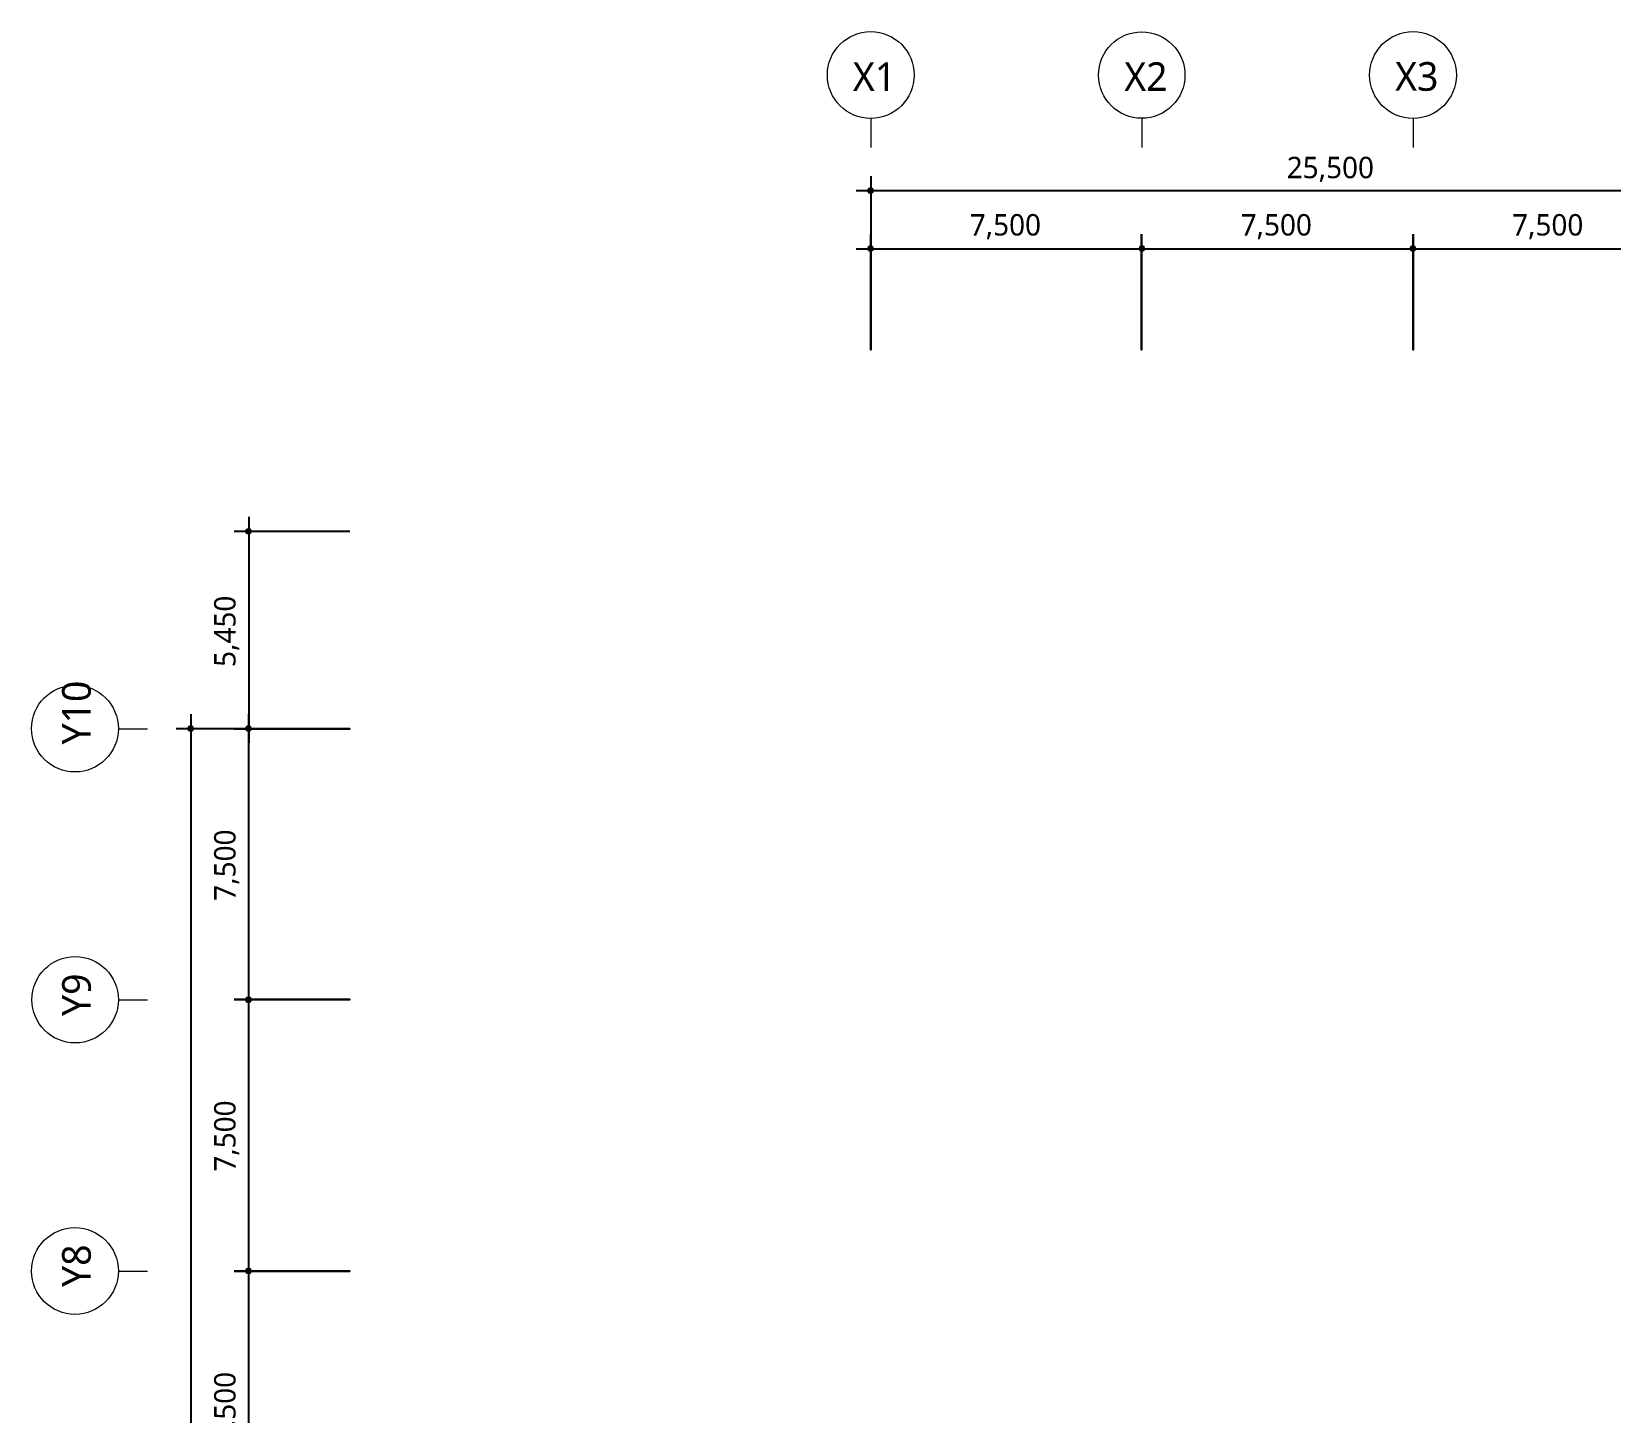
# Model space of a CAD drawing. Header units: millimetres. Extents: x -4048 to 127016, y -1911 to 106724.
# Drawn here: x -4048 to 39675, y 68490 to 106724 of the extents above; entities that cross this region are included whole.
import ezdxf

# ---------------------------------------------------------------- set-up
doc = ezdxf.new("R2010")
doc.units = ezdxf.units.MM
for name, color, linetype in [('PDF_문자', 7, 'Continuous'), ('PDF_솔리드 채우기', 7, 'Continuous'), ('PDF_형상', 7, 'Continuous')]:
    doc.layers.add(name, color=color, linetype=linetype)
doc.styles.add('PDF 맑은 고딕', font='malgun.ttf')

msp = doc.modelspace()

# ---------------------------------------------------------------- linework, layer by layer
at = {"layer": 'PDF_솔리드 채우기', "transparency": 33554559}
for points in [[(19101, 102395), (19070, 102317), (19179, 102317)], [(19070, 102317), (19101, 102255), (19179, 102317)], [(19179, 102426), (19101, 102395), (19179, 102317)], [(19101, 102255), (19179, 102224), (19179, 102317)], [(19241, 102395), (19179, 102426), (19179, 102317)], [(19272, 102317), (19241, 102395), (19179, 102317)], [(19179, 102224), (19241, 102255), (19179, 102317)], [(19241, 102255), (19272, 102317), (19179, 102317)], [(19101, 100793), (19070, 100715), (19179, 100715)], [(19070, 100715), (19101, 100653), (19179, 100715)], [(19179, 100824), (19101, 100793), (19179, 100715)], [(19101, 100653), (19179, 100622), (19179, 100715)], [(19241, 100793), (19179, 100824), (19179, 100715)], [(19272, 100715), (19241, 100793), (19179, 100715)], [(19179, 100622), (19241, 100653), (19179, 100715)], [(19241, 100653), (19272, 100715), (19179, 100715)], [(26613, 100793), (26582, 100715), (26676, 100715)], [(26613, 100793), (26582, 100715), (26676, 100715)], [(26582, 100715), (26613, 100653), (26676, 100715)], [(26582, 100715), (26613, 100653), (26676, 100715)], [(26676, 100824), (26613, 100793), (26676, 100715)], [(26676, 100824), (26613, 100793), (26676, 100715)], [(26613, 100653), (26676, 100622), (26676, 100715)], [(26613, 100653), (26676, 100622), (26676, 100715)], [(26753, 100793), (26676, 100824), (26676, 100715)], [(26753, 100793), (26676, 100824), (26676, 100715)], [(26769, 100715), (26753, 100793), (26676, 100715)], [(26769, 100715), (26753, 100793), (26676, 100715)], [(26676, 100622), (26753, 100653), (26676, 100715)], [(26753, 100653), (26769, 100715), (26676, 100715)], [(26676, 100622), (26753, 100653), (26676, 100715)], [(26753, 100653), (26769, 100715), (26676, 100715)], [(34110, 100793), (34079, 100715), (34188, 100715)], [(34110, 100793), (34079, 100715), (34188, 100715)], [(34079, 100715), (34110, 100653), (34188, 100715)], [(34079, 100715), (34110, 100653), (34188, 100715)], [(34188, 100824), (34110, 100793), (34188, 100715)], [(34188, 100824), (34110, 100793), (34188, 100715)], [(34110, 100653), (34188, 100622), (34188, 100715)], [(34110, 100653), (34188, 100622), (34188, 100715)], [(34250, 100793), (34188, 100824), (34188, 100715)], [(34250, 100793), (34188, 100824), (34188, 100715)], [(34281, 100715), (34250, 100793), (34188, 100715)], [(34281, 100715), (34250, 100793), (34188, 100715)], [(34188, 100622), (34250, 100653), (34188, 100715)], [(34250, 100653), (34281, 100715), (34188, 100715)], [(34188, 100622), (34250, 100653), (34188, 100715)], [(34250, 100653), (34281, 100715), (34188, 100715)], [(1885, 92970), (1853, 92892), (1962, 92892)], [(1853, 92892), (1885, 92830), (1962, 92892)], [(1962, 92986), (1885, 92970), (1962, 92892)], [(1885, 92830), (1962, 92799), (1962, 92892)], [(2025, 92970), (1962, 92986), (1962, 92892)], [(2056, 92892), (2025, 92970), (1962, 92892)], [(1962, 92799), (2025, 92830), (1962, 92892)], [(2025, 92830), (2056, 92892), (1962, 92892)], [(283, 87511), (251, 87433), (360, 87433)], [(360, 87542), (283, 87511), (360, 87433)], [(423, 87511), (360, 87542), (360, 87433)], [(454, 87433), (423, 87511), (360, 87433)], [(1885, 87511), (1853, 87433), (1962, 87433)], [(1885, 87511), (1853, 87433), (1962, 87433)], [(1962, 87542), (1885, 87511), (1962, 87433)], [(1962, 87542), (1885, 87511), (1962, 87433)], [(2025, 87511), (1962, 87542), (1962, 87433)], [(2025, 87511), (1962, 87542), (1962, 87433)], [(2056, 87433), (2025, 87511), (1962, 87433)], [(2056, 87433), (2025, 87511), (1962, 87433)], [(251, 87433), (283, 87371), (360, 87433)], [(283, 87371), (360, 87340), (360, 87433)], [(360, 87340), (423, 87371), (360, 87433)], [(423, 87371), (454, 87433), (360, 87433)], [(1853, 87433), (1885, 87371), (1962, 87433)], [(1853, 87433), (1885, 87371), (1962, 87433)], [(1885, 87371), (1962, 87340), (1962, 87433)], [(1885, 87371), (1962, 87340), (1962, 87433)], [(1962, 87340), (2025, 87371), (1962, 87433)], [(2025, 87371), (2056, 87433), (1962, 87433)], [(1962, 87340), (2025, 87371), (1962, 87433)], [(2025, 87371), (2056, 87433), (1962, 87433)], [(1885, 80015), (1853, 79937), (1962, 79937)], [(1885, 80015), (1853, 79937), (1962, 79937)], [(1962, 80030), (1885, 80015), (1962, 79937)], [(1962, 80030), (1885, 80015), (1962, 79937)], [(2025, 80015), (1962, 80030), (1962, 79937)], [(2025, 80015), (1962, 80030), (1962, 79937)], [(2056, 79937), (2025, 80015), (1962, 79937)], [(2056, 79937), (2025, 80015), (1962, 79937)], [(1853, 79937), (1885, 79859), (1962, 79937)], [(1853, 79937), (1885, 79859), (1962, 79937)], [(1885, 79859), (1962, 79843), (1962, 79937)], [(1885, 79859), (1962, 79843), (1962, 79937)], [(1962, 79843), (2025, 79859), (1962, 79937)], [(2025, 79859), (2056, 79937), (1962, 79937)], [(1962, 79843), (2025, 79859), (1962, 79937)], [(2025, 79859), (2056, 79937), (1962, 79937)], [(1885, 72503), (1853, 72425), (1962, 72425)], [(1885, 72503), (1853, 72425), (1962, 72425)], [(1853, 72425), (1885, 72363), (1962, 72425)], [(1853, 72425), (1885, 72363), (1962, 72425)], [(1962, 72534), (1885, 72503), (1962, 72425)], [(1962, 72534), (1885, 72503), (1962, 72425)], [(1885, 72363), (1962, 72331), (1962, 72425)], [(1885, 72363), (1962, 72331), (1962, 72425)], [(2025, 72503), (1962, 72534), (1962, 72425)], [(2025, 72503), (1962, 72534), (1962, 72425)], [(2056, 72425), (2025, 72503), (1962, 72425)], [(2056, 72425), (2025, 72503), (1962, 72425)], [(1962, 72331), (2025, 72363), (1962, 72425)], [(2025, 72363), (2056, 72425), (1962, 72425)], [(1962, 72331), (2025, 72363), (1962, 72425)], [(2025, 72363), (2056, 72425), (1962, 72425)]]:
    msp.add_solid(points, dxfattribs=at)
at = {"layer": 'PDF_형상', "lineweight": 5}
for points in [[(19179, 104323), (19179, 103515)], [(26676, 104323), (26676, 103515)], [(34188, 104323), (34188, 103515)], [(-1646, 87433), (-837, 87433)], [(-1646, 79937), (-837, 79937)], [(-1646, 72425), (-837, 72425)]]:
    msp.add_lwpolyline(points, dxfattribs=at)
at = {"layer": 'PDF_형상', "lineweight": 25}
for points in [[(45088, 102317), (18773, 102317)], [(18773, 100716), (27078, 100716)], [(26270, 100716), (34574, 100716)], [(33781, 100716), (42086, 100716)], [(1962, 93297), (1962, 87045)], [(4761, 92893), (1557, 92893)], [(360, 87838), (360, 38212)], [(1962, 79534), (1962, 87838)], [(4294, 87434), (-45, 87434)], [(1962, 72037), (1962, 80342)], [(1962, 64526), (1962, 72831)]]:
    msp.add_lwpolyline(points, dxfattribs=at)
at = {"layer": 'PDF_형상', "color": 1, "lineweight": 25}
msp.add_lwpolyline([(19178, 102722), (19178, 97916), (19178, 101120)], dxfattribs=at)
for points in [[(26674, 101120), (26674, 97916)], [(34186, 101120), (34186, 97916)]]:
    msp.add_lwpolyline(points, close=True, dxfattribs=at)
at = {"layer": 'PDF_형상', "lineweight": 25}
for points in [[(1557, 87434), (4761, 87434)], [(1557, 79938), (4761, 79938)], [(1557, 72426), (4761, 72426)]]:
    msp.add_lwpolyline(points, close=True, dxfattribs=at)
at = {"layer": 'PDF_형상', "lineweight": 5}
for centre, radius in [((19176, 105523), 1201), ((26677, 105521), 1196), ((34184, 105523), 1201), ((-2847, 87439), 1201), ((-2842, 79937), 1196), ((-2847, 72430), 1201)]:
    msp.add_circle(centre, radius, dxfattribs=at)

# ---------------------------------------------------------------- texts
at = {"layer": 'PDF_문자', "attachment_point": 4, "style": 'PDF 맑은 고딕'}
for s, insert, char_height in [('X1', (18682, 105478), 793.7), ('X2', (26193, 105478), 793.7), ('X3', (33690, 105478), 793.7), ('25,500', (30689, 102910), 592.5), ('7,500', (21916, 101324), 592.5), ('7,500', (29413, 101324), 592.5), ('7,500', (36925, 101324), 592.5)]:
    msp.add_mtext(s, dxfattribs=dict(at, insert=insert, char_height=char_height))
at = {"layer": 'PDF_문자', "attachment_point": 4, "rotation": 90, "style": 'PDF 맑은 고딕'}
for s, insert, char_height in [('5,450', (1354, 89144), 592.5), ('Y10', (-2801, 86998), 793.7), ('7,500', (1354, 82674), 592.5), ('Y9', (-2801, 79486), 793.7), ('7,500', (1354, 75177), 592.5), ('Y8', (-2801, 71989), 793.7), ('7,500', (1354, 67666), 592.5)]:
    msp.add_mtext(s, dxfattribs=dict(at, insert=insert, char_height=char_height))

doc.saveas('drawing.dxf')
